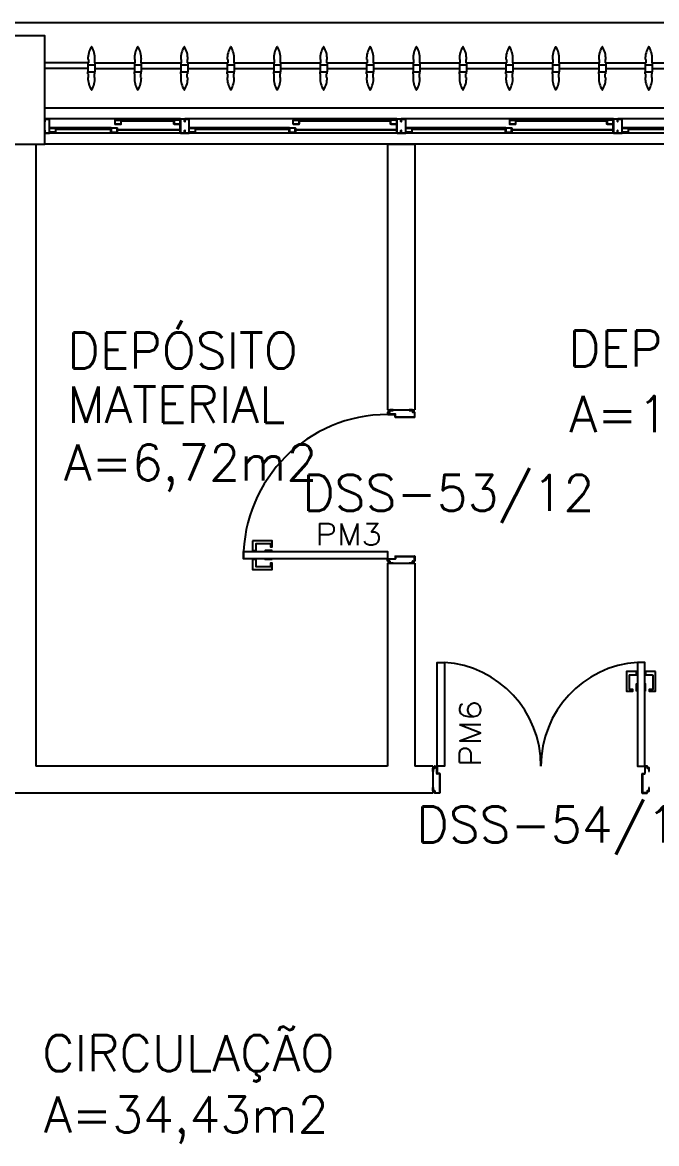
# Model space of a CAD drawing. Header units: millimetres. Extents: x 2046 to 2564, y 885 to 1120.
# Drawn here: x 2350.79 to 2354.3, y 959.76 to 965.98 of the extents above; entities that cross this region are included whole.
import ezdxf

# ---------------------------------------------------------------- set-up
doc = ezdxf.new("R2010")
doc.units = ezdxf.units.MM
doc.header["$LTSCALE"] = 10
for name, color, linetype in [('AR-ALV', 2, 'Continuous'), ('AR-BRISES', 2, 'Continuous'), ('AR-CALÇADA', 1, 'Continuous'), ('AR-ESQ', 1, 'Continuous'), ('AR-ESTC', 3, 'Continuous'), ('AR-PEITORIL', 1, 'Continuous'), ('AR-PORTA', 1, 'Continuous'), ('BR-PAINEL', 1, 'Continuous'), ('BR-SUPORTE', 1, 'Continuous'), ('DT-ESQ-CHAPA DOBRADA-V', 2, 'Continuous'), ('DT-ESQ-PERFIL CADEIRA-C', 2, 'Continuous'), ('DT-ESQ-PERFIL CADEIRA-V', 1, 'Continuous'), ('DT-ESQ-PERFIL U-C', 2, 'Continuous'), ('DT-ESQ-PERFIL U-V', 1, 'Continuous'), ('DT-ESQ-VIDRO-C', 2, 'Continuous'), ('DT-TXTMOD', 1, 'Continuous'), ('ENDEREÇO', 2, 'Continuous'), ('maçaneta', 1, 'Continuous'), ('mov', 1, 'Continuous'), ('PM-PERFIL U-C', 2, 'Continuous'), ('PM-TXT', 2, 'Continuous'), ('pm1', 2, 'Continuous'), ('TEXTO', 2, 'Continuous'), ('Área', 2, 'Continuous')]:
    doc.layers.add(name, color=color, linetype=linetype)
doc.styles.add('S10', font='simplex.shx', dxfattribs={"height": 0.1})
doc.styles.add('S12', font='simplex.shx', dxfattribs={"width": 1.1, "height": 0.12})
doc.styles.add('UNB-100', font='simplex.shx', dxfattribs={"height": 0.2})
doc.styles.add('UNB1-100', font='simplex.shx', dxfattribs={"height": 0.2})

# ---------------------------------------------------------------- blocks, each defined once
blk = doc.blocks.new('EF40-P')
at = {"layer": 'DT-ESQ-CHAPA DOBRADA-V', "ltscale": 0.1}
for p, q in [((2, -0.077), (2.5615, -0.077)), ((2, -0.08), (2.5615, -0.08)), ((3.2, -0.077), (3.7615, -0.077)), ((3.2, -0.08), (3.7615, -0.08)), ((4.4, -0.077), (4.749, -0.077)), ((4.4, -0.08), (4.749, -0.08))]:
    blk.add_line(p, q, dxfattribs=at)
at = {"layer": 'DT-ESQ-PERFIL CADEIRA-C', "ltscale": 0.1}
for p, q in [((1.95, -0.0885), (1.9015, -0.0885)), ((2.5635, -0.0885), (2.61, -0.0885)), ((3.15, -0.0885), (3.1015, -0.0885)), ((3.7635, -0.0885), (3.81, -0.0885)), ((4.35, -0.0885), (4.3015, -0.0885)), ((4.751, -0.0885), (4.7975, -0.0885)), ((5.125, -0.0885), (5.0765, -0.0885)), ((2, -0.1335), (2.0485, -0.1335)), ((2.573, -0.1335), (2.5265, -0.1335)), ((3.2, -0.1335), (3.2485, -0.1335)), ((3.773, -0.1335), (3.7265, -0.1335)), ((4.4, -0.1335), (4.4485, -0.1335)), ((4.7605, -0.1335), (4.714, -0.1335))]:
    blk.add_line(p, q, dxfattribs=at)
for points in [[(1.9015, -0.09), (1.95, -0.09), (1.95, -0.0885), (1.915, -0.0885, 0.198912), (1.9161, -0.0881, 0.198913), (1.9165, -0.087), (1.9165, -0.067, -0.414214), (1.917, -0.0665), (1.95, -0.0665), (1.95, -0.065), (1.9165, -0.065, 0.414214), (1.915, -0.0665), (1.915, -0.0785), (1.915, -0.08), (1.915, -0.087), (1.9015, -0.087, 1)], [(2.0485, -0.135), (2, -0.135), (2, -0.1335), (2.035, -0.1335, -0.198912), (2.0339, -0.1331, -0.198913), (2.0335, -0.132), (2.0335, -0.112, 0.414214), (2.033, -0.1115), (2, -0.1115), (2, -0.11), (2.0335, -0.11, -0.414214), (2.035, -0.1115), (2.035, -0.1235), (2.035, -0.125), (2.035, -0.132), (2.0485, -0.132, -1)], [(2.5265, -0.132, 1), (2.5265, -0.135), (2.573, -0.135, 0.414214), (2.575, -0.133), (2.575, -0.112, 0.414214), (2.573, -0.11), (2.5415, -0.11, 0.414214), (2.54, -0.1115), (2.54, -0.132)], [(2.54, -0.1335, 0.198913), (2.5411, -0.1331, 0.198913), (2.5415, -0.132), (2.5415, -0.112, -0.414214), (2.542, -0.1115), (2.573, -0.1115, -0.414214), (2.5735, -0.112), (2.5735, -0.133, -0.414214), (2.573, -0.1335)], [(2.61, -0.087, -1), (2.61, -0.09), (2.5635, -0.09, -0.414214), (2.5615, -0.088), (2.5615, -0.067, -0.414214), (2.5635, -0.065), (2.595, -0.065, -0.414214), (2.5965, -0.0665), (2.5965, -0.087)], [(2.5965, -0.0885, -0.198913), (2.5954, -0.0881, -0.198913), (2.595, -0.087), (2.595, -0.067, 0.414214), (2.5945, -0.0665), (2.5635, -0.0665, 0.414214), (2.563, -0.067), (2.563, -0.088, 0.414214), (2.5635, -0.0885)], [(3.1015, -0.09), (3.15, -0.09), (3.15, -0.0885), (3.115, -0.0885, 0.198912), (3.1161, -0.0881, 0.198913), (3.1165, -0.087), (3.1165, -0.067, -0.414214), (3.117, -0.0665), (3.15, -0.0665), (3.15, -0.065), (3.1165, -0.065, 0.414214), (3.115, -0.0665), (3.115, -0.0785), (3.115, -0.08), (3.115, -0.087), (3.1015, -0.087, 1)], [(3.2485, -0.135), (3.2, -0.135), (3.2, -0.1335), (3.235, -0.1335, -0.198912), (3.2339, -0.1331, -0.198913), (3.2335, -0.132), (3.2335, -0.112, 0.414214), (3.233, -0.1115), (3.2, -0.1115), (3.2, -0.11), (3.2335, -0.11, -0.414214), (3.235, -0.1115), (3.235, -0.1235), (3.235, -0.125), (3.235, -0.132), (3.2485, -0.132, -1)], [(3.7265, -0.132, 1), (3.7265, -0.135), (3.773, -0.135, 0.414214), (3.775, -0.133), (3.775, -0.112, 0.414214), (3.773, -0.11), (3.7415, -0.11, 0.414214), (3.74, -0.1115), (3.74, -0.132)], [(3.74, -0.1335, 0.198913), (3.7411, -0.1331, 0.198913), (3.7415, -0.132), (3.7415, -0.112, -0.414214), (3.742, -0.1115), (3.773, -0.1115, -0.414214), (3.7735, -0.112), (3.7735, -0.133, -0.414214), (3.773, -0.1335)], [(3.81, -0.087, -1), (3.81, -0.09), (3.7635, -0.09, -0.414214), (3.7615, -0.088), (3.7615, -0.067, -0.414214), (3.7635, -0.065), (3.795, -0.065, -0.414214), (3.7965, -0.0665), (3.7965, -0.087)], [(3.7965, -0.0885, -0.198913), (3.7954, -0.0881, -0.198913), (3.795, -0.087), (3.795, -0.067, 0.414214), (3.7945, -0.0665), (3.7635, -0.0665, 0.414214), (3.763, -0.067), (3.763, -0.088, 0.414214), (3.7635, -0.0885)], [(4.3015, -0.09), (4.35, -0.09), (4.35, -0.0885), (4.315, -0.0885, 0.198912), (4.3161, -0.0881, 0.198913), (4.3165, -0.087), (4.3165, -0.067, -0.414214), (4.317, -0.0665), (4.35, -0.0665), (4.35, -0.065), (4.3165, -0.065, 0.414214), (4.315, -0.0665), (4.315, -0.0785), (4.315, -0.08), (4.315, -0.087), (4.3015, -0.087, 1)], [(4.4485, -0.135), (4.4, -0.135), (4.4, -0.1335), (4.435, -0.1335, -0.198912), (4.4339, -0.1331, -0.198913), (4.4335, -0.132), (4.4335, -0.112, 0.414214), (4.433, -0.1115), (4.4, -0.1115), (4.4, -0.11), (4.4335, -0.11, -0.414214), (4.435, -0.1115), (4.435, -0.1235), (4.435, -0.125), (4.435, -0.132), (4.4485, -0.132, -1)], [(4.714, -0.132, 1), (4.714, -0.135), (4.7605, -0.135, 0.414214), (4.7625, -0.133), (4.7625, -0.112, 0.414214), (4.7605, -0.11), (4.729, -0.11, 0.414214), (4.7275, -0.1115), (4.7275, -0.132)], [(4.7275, -0.1335, 0.198913), (4.7286, -0.1331, 0.198913), (4.729, -0.132), (4.729, -0.112, -0.414214), (4.7295, -0.1115), (4.7605, -0.1115, -0.414214), (4.761, -0.112), (4.761, -0.133, -0.414214), (4.7605, -0.1335)], [(4.7975, -0.087, -1), (4.7975, -0.09), (4.751, -0.09, -0.414214), (4.749, -0.088), (4.749, -0.067, -0.414214), (4.751, -0.065), (4.7825, -0.065, -0.414214), (4.784, -0.0665), (4.784, -0.087)], [(4.784, -0.0885, -0.198913), (4.7829, -0.0881, -0.198913), (4.7825, -0.087), (4.7825, -0.067, 0.414214), (4.782, -0.0665), (4.751, -0.0665, 0.414214), (4.7505, -0.067), (4.7505, -0.088, 0.414214), (4.751, -0.0885)], [(5.0765, -0.09), (5.125, -0.09), (5.125, -0.0885), (5.09, -0.0885, 0.198912), (5.0911, -0.0881, 0.198913), (5.0915, -0.087), (5.0915, -0.067, -0.414214), (5.092, -0.0665), (5.125, -0.0665), (5.125, -0.065), (5.0915, -0.065, 0.414214), (5.09, -0.0665), (5.09, -0.0785), (5.09, -0.08), (5.09, -0.087), (5.0765, -0.087, 1)]]:
    blk.add_lwpolyline(points, format="xyb", close=True, dxfattribs=at)
at = {"layer": 'DT-ESQ-PERFIL CADEIRA-V', "ltscale": 0.1}
for p, q in [((1.395, -0.09), (1.9015, -0.09)), ((2.595, -0.09), (3.1015, -0.09)), ((3.795, -0.09), (4.3015, -0.09)), ((4.7825, -0.09), (5.0765, -0.09)), ((2.0485, -0.135), (2.5265, -0.135)), ((3.2485, -0.135), (3.7265, -0.135)), ((4.4485, -0.135), (4.714, -0.135))]:
    blk.add_line(p, q, dxfattribs=at)
at = {"layer": 'DT-ESQ-PERFIL U-C', "ltscale": 0.1}
for points in [[(1.975, -0.0615, 0.414214), (1.9735, -0.06), (1.9515, -0.06, 0.414214), (1.95, -0.0615), (1.95, -0.1385, 0.414214), (1.9515, -0.14), (1.9735, -0.14, 0.414214), (1.975, -0.1385), (1.975, -0.125), (1.9735, -0.125), (1.9735, -0.138, -0.414214), (1.973, -0.1385), (1.952, -0.1385, -0.414214), (1.9515, -0.138), (1.9515, -0.062, -0.414214), (1.952, -0.0615), (1.973, -0.0615, -0.414214), (1.9735, -0.062), (1.9735, -0.075), (1.975, -0.075)], [(1.975, -0.0615, -0.414214), (1.9765, -0.06), (1.9985, -0.06, -0.414214), (2, -0.0615), (2, -0.1385, -0.414214), (1.9985, -0.14), (1.9765, -0.14, -0.414214), (1.975, -0.1385), (1.975, -0.125), (1.9765, -0.125), (1.9765, -0.138, 0.414214), (1.977, -0.1385), (1.998, -0.1385, 0.414214), (1.9985, -0.138), (1.9985, -0.062, 0.414214), (1.998, -0.0615), (1.977, -0.0615, 0.414214), (1.9765, -0.062), (1.9765, -0.075), (1.975, -0.075)], [(3.175, -0.0615, 0.414214), (3.1735, -0.06), (3.1515, -0.06, 0.414214), (3.15, -0.0615), (3.15, -0.1385, 0.414214), (3.1515, -0.14), (3.1735, -0.14, 0.414214), (3.175, -0.1385), (3.175, -0.125), (3.1735, -0.125), (3.1735, -0.138, -0.414214), (3.173, -0.1385), (3.152, -0.1385, -0.414214), (3.1515, -0.138), (3.1515, -0.062, -0.414214), (3.152, -0.0615), (3.173, -0.0615, -0.414214), (3.1735, -0.062), (3.1735, -0.075), (3.175, -0.075)], [(3.175, -0.0615, -0.414214), (3.1765, -0.06), (3.1985, -0.06, -0.414214), (3.2, -0.0615), (3.2, -0.1385, -0.414214), (3.1985, -0.14), (3.1765, -0.14, -0.414214), (3.175, -0.1385), (3.175, -0.125), (3.1765, -0.125), (3.1765, -0.138, 0.414214), (3.177, -0.1385), (3.198, -0.1385, 0.414214), (3.1985, -0.138), (3.1985, -0.062, 0.414214), (3.198, -0.0615), (3.177, -0.0615, 0.414214), (3.1765, -0.062), (3.1765, -0.075), (3.175, -0.075)], [(4.375, -0.0615, 0.414214), (4.3735, -0.06), (4.3515, -0.06, 0.414214), (4.35, -0.0615), (4.35, -0.1385, 0.414214), (4.3515, -0.14), (4.3735, -0.14, 0.414214), (4.375, -0.1385), (4.375, -0.125), (4.3735, -0.125), (4.3735, -0.138, -0.414214), (4.373, -0.1385), (4.352, -0.1385, -0.414214), (4.3515, -0.138), (4.3515, -0.062, -0.414214), (4.352, -0.0615), (4.373, -0.0615, -0.414214), (4.3735, -0.062), (4.3735, -0.075), (4.375, -0.075)], [(4.375, -0.0615, -0.414214), (4.3765, -0.06), (4.3985, -0.06, -0.414214), (4.4, -0.0615), (4.4, -0.1385, -0.414214), (4.3985, -0.14), (4.3765, -0.14, -0.414214), (4.375, -0.1385), (4.375, -0.125), (4.3765, -0.125), (4.3765, -0.138, 0.414214), (4.377, -0.1385), (4.398, -0.1385, 0.414214), (4.3985, -0.138), (4.3985, -0.062, 0.414214), (4.398, -0.0615), (4.377, -0.0615, 0.414214), (4.3765, -0.062), (4.3765, -0.075), (4.375, -0.075)], [(5.15, -0.0615, 0.414214), (5.1485, -0.06), (5.1265, -0.06, 0.414214), (5.125, -0.0615), (5.125, -0.1385, 0.414214), (5.1265, -0.14), (5.1485, -0.14, 0.414214), (5.15, -0.1385), (5.15, -0.125), (5.1485, -0.125), (5.1485, -0.138, -0.414214), (5.148, -0.1385), (5.127, -0.1385, -0.414214), (5.1265, -0.138), (5.1265, -0.062, -0.414214), (5.127, -0.0615), (5.148, -0.0615, -0.414214), (5.1485, -0.062), (5.1485, -0.075), (5.15, -0.075)]]:
    blk.add_lwpolyline(points, format="xyb", close=True, dxfattribs=at)
at = {"layer": 'DT-ESQ-PERFIL U-V', "ltscale": 0.1}
for p, q in [((0.7985, -0.06), (1.9515, -0.06)), ((1.9985, -0.06), (3.1515, -0.06)), ((3.1985, -0.06), (4.3515, -0.06)), ((4.3985, -0.06), (5.1265, -0.06)), ((0.7985, -0.14), (1.9515, -0.14)), ((1.9985, -0.14), (3.1515, -0.14)), ((3.1985, -0.14), (4.3515, -0.14)), ((4.3985, -0.14), (5.1265, -0.14))]:
    blk.add_line(p, q, dxfattribs=at)
at = {"layer": 'DT-ESQ-VIDRO-C', "ltscale": 0.1}
for points in [[(1.9125, -0.085), (1.9125, -0.082), (1.399, -0.082), (1.399, -0.085)], [(3.1125, -0.085), (3.1125, -0.082), (2.599, -0.082), (2.599, -0.085)], [(4.3125, -0.085), (4.3125, -0.082), (3.799, -0.082), (3.799, -0.085)], [(5.0875, -0.085), (5.0875, -0.082), (4.7865, -0.082), (4.7865, -0.085)], [(2.038, -0.13), (2.038, -0.127), (2.537, -0.127), (2.537, -0.13)], [(3.238, -0.13), (3.238, -0.127), (3.737, -0.127), (3.737, -0.13)], [(4.438, -0.13), (4.438, -0.127), (4.7245, -0.127), (4.7245, -0.13)]]:
    blk.add_lwpolyline(points, close=True, dxfattribs=at)
at = {"layer": 'DT-TXTMOD', "ltscale": 0.1, "style": 'S10', "flags": 3}
for tag, p in [('M01', (0.025, -0.28)), ('M02', (0.3253, -0.28)), ('M03', (0.627, -0.28)), ('M04', (0.9288, -0.28)), ('M05', (1.2306, -0.28)), ('M06', (1.5323, -0.28)), ('M07', (1.8341, -0.28)), ('M08', (2.1359, -0.28)), ('M09', (2.4376, -0.28)), ('M10', (2.7394, -0.28)), ('M11', (3.0412, -0.28)), ('M12', (3.3429, -0.28)), ('M13', (3.6447, -0.28)), ('M14', (3.9464, -0.28)), ('M15', (4.2482, -0.28)), ('M16', (4.55, -0.28)), ('M17', (4.8517, -0.28))]:
    blk.add_attdef(tag, p, '', height=0.1, dxfattribs=at)
blk = doc.blocks.new('BR-MODULO8')
at = {"layer": 'BR-PAINEL'}
for p, q in [((-4.9117, 0.27), (-4.9092, 0.27)), ((-4.9117, 0.25), (-4.9117, 0.24)), ((-4.9117, 0.25), (-4.9092, 0.25)), ((-4.9092, 0.27), (-4.9092, 0.25)), ((-4.8758, 0.27), (-4.8758, 0.25)), ((-4.8733, 0.27), (-4.8758, 0.27)), ((-4.8733, 0.25), (-4.8758, 0.25)), ((-4.8733, 0.25), (-4.8733, 0.24)), ((-4.6542, 0.27), (-4.6517, 0.27)), ((-4.6542, 0.25), (-4.6542, 0.24)), ((-4.6542, 0.25), (-4.6517, 0.25)), ((-4.6517, 0.27), (-4.6517, 0.25)), ((-4.6183, 0.27), (-4.6183, 0.25)), ((-4.6158, 0.27), (-4.6183, 0.27)), ((-4.6158, 0.25), (-4.6183, 0.25)), ((-4.6158, 0.25), (-4.6158, 0.24)), ((-4.3967, 0.27), (-4.3942, 0.27)), ((-4.3967, 0.25), (-4.3967, 0.24)), ((-4.3967, 0.25), (-4.3942, 0.25)), ((-4.3942, 0.27), (-4.3942, 0.25)), ((-4.3608, 0.27), (-4.3608, 0.25)), ((-4.3583, 0.27), (-4.3608, 0.27)), ((-4.3583, 0.25), (-4.3608, 0.25)), ((-4.3583, 0.25), (-4.3583, 0.24)), ((-4.1392, 0.27), (-4.1367, 0.27)), ((-4.1392, 0.25), (-4.1392, 0.24)), ((-4.1392, 0.25), (-4.1367, 0.25)), ((-4.1367, 0.27), (-4.1367, 0.25)), ((-4.1033, 0.27), (-4.1033, 0.25)), ((-4.1008, 0.27), (-4.1033, 0.27)), ((-4.1008, 0.25), (-4.1033, 0.25)), ((-4.1008, 0.25), (-4.1008, 0.24)), ((-3.8817, 0.27), (-3.8792, 0.27)), ((-3.8817, 0.25), (-3.8817, 0.24)), ((-3.8817, 0.25), (-3.8792, 0.25)), ((-3.8792, 0.27), (-3.8792, 0.25)), ((-3.8458, 0.27), (-3.8458, 0.25)), ((-3.8433, 0.27), (-3.8458, 0.27)), ((-3.8433, 0.25), (-3.8458, 0.25)), ((-3.8433, 0.25), (-3.8433, 0.24)), ((-3.6242, 0.27), (-3.6217, 0.27)), ((-3.6242, 0.25), (-3.6242, 0.24)), ((-3.6242, 0.25), (-3.6217, 0.25)), ((-3.6217, 0.27), (-3.6217, 0.25)), ((-3.5883, 0.27), (-3.5883, 0.25)), ((-3.5858, 0.27), (-3.5883, 0.27)), ((-3.5858, 0.25), (-3.5883, 0.25)), ((-3.5858, 0.25), (-3.5858, 0.24)), ((-3.3667, 0.27), (-3.3642, 0.27)), ((-3.3667, 0.25), (-3.3667, 0.24)), ((-3.3667, 0.25), (-3.3642, 0.25)), ((-3.3642, 0.27), (-3.3642, 0.25)), ((-3.3308, 0.27), (-3.3308, 0.25)), ((-3.3283, 0.27), (-3.3308, 0.27)), ((-3.3283, 0.25), (-3.3308, 0.25)), ((-3.3283, 0.25), (-3.3283, 0.24)), ((-3.1092, 0.27), (-3.1067, 0.27)), ((-3.1092, 0.25), (-3.1092, 0.24)), ((-3.1092, 0.25), (-3.1067, 0.25)), ((-3.1067, 0.27), (-3.1067, 0.25)), ((-3.0733, 0.27), (-3.0733, 0.25)), ((-3.0708, 0.27), (-3.0733, 0.27)), ((-3.0708, 0.25), (-3.0733, 0.25)), ((-3.0708, 0.25), (-3.0708, 0.24)), ((-2.8517, 0.27), (-2.8492, 0.27)), ((-2.8517, 0.25), (-2.8517, 0.24)), ((-2.8517, 0.25), (-2.8492, 0.25)), ((-2.8492, 0.27), (-2.8492, 0.25)), ((-2.8158, 0.27), (-2.8158, 0.25)), ((-2.8133, 0.27), (-2.8158, 0.27)), ((-2.8133, 0.25), (-2.8158, 0.25)), ((-2.8133, 0.25), (-2.8133, 0.24)), ((-2.5942, 0.27), (-2.5917, 0.27)), ((-2.5942, 0.25), (-2.5942, 0.24)), ((-2.5942, 0.25), (-2.5917, 0.25)), ((-2.5917, 0.27), (-2.5917, 0.25)), ((-2.5583, 0.27), (-2.5583, 0.25)), ((-2.5558, 0.27), (-2.5583, 0.27)), ((-2.5558, 0.25), (-2.5583, 0.25)), ((-2.5558, 0.25), (-2.5558, 0.24)), ((-2.3367, 0.27), (-2.3342, 0.27)), ((-2.3367, 0.25), (-2.3367, 0.24)), ((-2.3367, 0.25), (-2.3342, 0.25)), ((-2.3342, 0.27), (-2.3342, 0.25)), ((-2.3008, 0.27), (-2.3008, 0.25)), ((-2.2983, 0.27), (-2.3008, 0.27)), ((-2.2983, 0.25), (-2.3008, 0.25)), ((-2.2983, 0.25), (-2.2983, 0.24)), ((-2.0792, 0.27), (-2.0767, 0.27)), ((-2.0792, 0.25), (-2.0792, 0.24)), ((-2.0792, 0.25), (-2.0767, 0.25)), ((-2.0767, 0.27), (-2.0767, 0.25)), ((-2.0433, 0.27), (-2.0433, 0.25)), ((-2.0408, 0.27), (-2.0433, 0.27)), ((-2.0408, 0.25), (-2.0433, 0.25)), ((-2.0408, 0.25), (-2.0408, 0.24)), ((-1.8217, 0.27), (-1.8192, 0.27)), ((-1.8217, 0.25), (-1.8217, 0.24)), ((-1.8217, 0.25), (-1.8192, 0.25)), ((-1.8192, 0.27), (-1.8192, 0.25)), ((-1.7858, 0.27), (-1.7858, 0.25)), ((-1.7833, 0.27), (-1.7858, 0.27)), ((-1.7833, 0.25), (-1.7858, 0.25)), ((-1.7833, 0.25), (-1.7833, 0.24)), ((-4.9117, 0.24), (-4.8733, 0.24)), ((-4.9117, 0.24), (-4.9117, 0.2)), ((-4.9117, 0.2), (-4.8733, 0.2)), ((-4.9117, 0.19), (-4.9117, 0.2)), ((-4.9117, 0.19), (-4.9092, 0.19)), ((-4.9092, 0.17), (-4.9092, 0.19)), ((-4.8733, 0.19), (-4.8758, 0.19)), ((-4.8758, 0.17), (-4.8758, 0.19)), ((-4.8733, 0.24), (-4.8733, 0.2)), ((-4.8733, 0.19), (-4.8733, 0.2)), ((-4.6542, 0.24), (-4.6158, 0.24)), ((-4.6542, 0.24), (-4.6542, 0.2)), ((-4.6542, 0.2), (-4.6158, 0.2)), ((-4.6542, 0.19), (-4.6542, 0.2)), ((-4.6542, 0.19), (-4.6517, 0.19)), ((-4.6517, 0.17), (-4.6517, 0.19)), ((-4.6158, 0.19), (-4.6183, 0.19)), ((-4.6183, 0.17), (-4.6183, 0.19)), ((-4.6158, 0.24), (-4.6158, 0.2)), ((-4.6158, 0.19), (-4.6158, 0.2)), ((-4.3967, 0.24), (-4.3583, 0.24)), ((-4.3967, 0.24), (-4.3967, 0.2)), ((-4.3967, 0.2), (-4.3583, 0.2)), ((-4.3967, 0.19), (-4.3967, 0.2)), ((-4.3967, 0.19), (-4.3942, 0.19)), ((-4.3942, 0.17), (-4.3942, 0.19)), ((-4.3583, 0.19), (-4.3608, 0.19)), ((-4.3608, 0.17), (-4.3608, 0.19)), ((-4.3583, 0.24), (-4.3583, 0.2)), ((-4.3583, 0.19), (-4.3583, 0.2)), ((-4.1392, 0.24), (-4.1008, 0.24)), ((-4.1392, 0.24), (-4.1392, 0.2)), ((-4.1392, 0.2), (-4.1008, 0.2)), ((-4.1392, 0.19), (-4.1392, 0.2)), ((-4.1392, 0.19), (-4.1367, 0.19)), ((-4.1367, 0.17), (-4.1367, 0.19)), ((-4.1008, 0.19), (-4.1033, 0.19)), ((-4.1033, 0.17), (-4.1033, 0.19)), ((-4.1008, 0.24), (-4.1008, 0.2)), ((-4.1008, 0.19), (-4.1008, 0.2)), ((-3.8817, 0.24), (-3.8433, 0.24)), ((-3.8817, 0.24), (-3.8817, 0.2)), ((-3.8817, 0.2), (-3.8433, 0.2)), ((-3.8817, 0.19), (-3.8817, 0.2)), ((-3.8817, 0.19), (-3.8792, 0.19)), ((-3.8792, 0.17), (-3.8792, 0.19)), ((-3.8433, 0.19), (-3.8458, 0.19)), ((-3.8458, 0.17), (-3.8458, 0.19)), ((-3.8433, 0.24), (-3.8433, 0.2)), ((-3.8433, 0.19), (-3.8433, 0.2)), ((-3.6242, 0.24), (-3.5858, 0.24)), ((-3.6242, 0.24), (-3.6242, 0.2)), ((-3.6242, 0.2), (-3.5858, 0.2)), ((-3.6242, 0.19), (-3.6242, 0.2)), ((-3.6242, 0.19), (-3.6217, 0.19)), ((-3.6217, 0.17), (-3.6217, 0.19)), ((-3.5858, 0.19), (-3.5883, 0.19)), ((-3.5883, 0.17), (-3.5883, 0.19)), ((-3.5858, 0.24), (-3.5858, 0.2)), ((-3.5858, 0.19), (-3.5858, 0.2)), ((-3.3667, 0.24), (-3.3283, 0.24)), ((-3.3667, 0.24), (-3.3667, 0.2)), ((-3.3667, 0.2), (-3.3283, 0.2)), ((-3.3667, 0.19), (-3.3667, 0.2)), ((-3.3667, 0.19), (-3.3642, 0.19)), ((-3.3642, 0.17), (-3.3642, 0.19)), ((-3.3283, 0.19), (-3.3308, 0.19)), ((-3.3308, 0.17), (-3.3308, 0.19)), ((-3.3283, 0.24), (-3.3283, 0.2)), ((-3.3283, 0.19), (-3.3283, 0.2)), ((-3.1092, 0.24), (-3.0708, 0.24)), ((-3.1092, 0.24), (-3.1092, 0.2)), ((-3.1092, 0.2), (-3.0708, 0.2)), ((-3.1092, 0.19), (-3.1092, 0.2)), ((-3.1092, 0.19), (-3.1067, 0.19)), ((-3.1067, 0.17), (-3.1067, 0.19)), ((-3.0708, 0.19), (-3.0733, 0.19)), ((-3.0733, 0.17), (-3.0733, 0.19)), ((-3.0708, 0.24), (-3.0708, 0.2)), ((-3.0708, 0.19), (-3.0708, 0.2)), ((-2.8517, 0.24), (-2.8133, 0.24)), ((-2.8517, 0.24), (-2.8517, 0.2)), ((-2.8517, 0.2), (-2.8133, 0.2)), ((-2.8517, 0.19), (-2.8517, 0.2)), ((-2.8517, 0.19), (-2.8492, 0.19)), ((-2.8492, 0.17), (-2.8492, 0.19)), ((-2.8133, 0.19), (-2.8158, 0.19)), ((-2.8158, 0.17), (-2.8158, 0.19)), ((-2.8133, 0.24), (-2.8133, 0.2)), ((-2.8133, 0.19), (-2.8133, 0.2)), ((-2.5942, 0.24), (-2.5558, 0.24)), ((-2.5942, 0.24), (-2.5942, 0.2)), ((-2.5942, 0.2), (-2.5558, 0.2)), ((-2.5942, 0.19), (-2.5942, 0.2)), ((-2.5942, 0.19), (-2.5917, 0.19)), ((-2.5917, 0.17), (-2.5917, 0.19)), ((-2.5558, 0.19), (-2.5583, 0.19)), ((-2.5583, 0.17), (-2.5583, 0.19)), ((-2.5558, 0.24), (-2.5558, 0.2)), ((-2.5558, 0.19), (-2.5558, 0.2)), ((-2.3367, 0.24), (-2.2983, 0.24)), ((-2.3367, 0.24), (-2.3367, 0.2)), ((-2.3367, 0.2), (-2.2983, 0.2)), ((-2.3367, 0.19), (-2.3367, 0.2)), ((-2.3367, 0.19), (-2.3342, 0.19)), ((-2.3342, 0.17), (-2.3342, 0.19)), ((-2.2983, 0.19), (-2.3008, 0.19)), ((-2.3008, 0.17), (-2.3008, 0.19)), ((-2.2983, 0.24), (-2.2983, 0.2)), ((-2.2983, 0.19), (-2.2983, 0.2)), ((-2.0792, 0.24), (-2.0408, 0.24)), ((-2.0792, 0.24), (-2.0792, 0.2)), ((-2.0792, 0.2), (-2.0408, 0.2)), ((-2.0792, 0.19), (-2.0792, 0.2)), ((-2.0792, 0.19), (-2.0767, 0.19)), ((-2.0767, 0.17), (-2.0767, 0.19)), ((-2.0408, 0.19), (-2.0433, 0.19)), ((-2.0433, 0.17), (-2.0433, 0.19)), ((-2.0408, 0.24), (-2.0408, 0.2)), ((-2.0408, 0.19), (-2.0408, 0.2)), ((-1.8217, 0.24), (-1.7833, 0.24)), ((-1.8217, 0.24), (-1.8217, 0.2)), ((-1.8217, 0.2), (-1.7833, 0.2)), ((-1.8217, 0.19), (-1.8217, 0.2)), ((-1.8217, 0.19), (-1.8192, 0.19)), ((-1.8192, 0.17), (-1.8192, 0.19)), ((-1.7833, 0.19), (-1.7858, 0.19)), ((-1.7858, 0.17), (-1.7858, 0.19)), ((-1.7833, 0.24), (-1.7833, 0.2)), ((-1.7833, 0.19), (-1.7833, 0.2)), ((-4.9117, 0.17), (-4.9092, 0.17)), ((-4.8733, 0.17), (-4.8758, 0.17)), ((-4.6542, 0.17), (-4.6517, 0.17)), ((-4.6158, 0.17), (-4.6183, 0.17)), ((-4.3967, 0.17), (-4.3942, 0.17)), ((-4.3583, 0.17), (-4.3608, 0.17)), ((-4.1392, 0.17), (-4.1367, 0.17)), ((-4.1008, 0.17), (-4.1033, 0.17)), ((-3.8817, 0.17), (-3.8792, 0.17)), ((-3.8433, 0.17), (-3.8458, 0.17)), ((-3.6242, 0.17), (-3.6217, 0.17)), ((-3.5858, 0.17), (-3.5883, 0.17)), ((-3.3667, 0.17), (-3.3642, 0.17)), ((-3.3283, 0.17), (-3.3308, 0.17)), ((-3.1092, 0.17), (-3.1067, 0.17)), ((-3.0708, 0.17), (-3.0733, 0.17)), ((-2.8517, 0.17), (-2.8492, 0.17)), ((-2.8133, 0.17), (-2.8158, 0.17)), ((-2.5942, 0.17), (-2.5917, 0.17)), ((-2.5558, 0.17), (-2.5583, 0.17)), ((-2.3367, 0.17), (-2.3342, 0.17)), ((-2.2983, 0.17), (-2.3008, 0.17)), ((-2.0792, 0.17), (-2.0767, 0.17)), ((-2.0408, 0.17), (-2.0433, 0.17)), ((-1.8217, 0.17), (-1.8192, 0.17)), ((-1.7833, 0.17), (-1.7858, 0.17))]:
    blk.add_line(p, q, dxfattribs=at)
for centre, radius, start, end in [((-4.7867, 0.2739), 0.1251, 148.47206, 181.77204), ((-4.8925, 0.3387), 0.001, 37.1012, 142.8988), ((-4.9983, 0.2739), 0.1251, 358.22796, 31.52794), ((-4.5292, 0.2739), 0.1251, 148.47206, 181.77204), ((-4.635, 0.3387), 0.001, 37.1012, 142.8988), ((-4.7408, 0.2739), 0.1251, 358.22796, 31.52794), ((-4.2717, 0.2739), 0.1251, 148.47206, 181.77204), ((-4.3775, 0.3387), 0.001, 37.1012, 142.8988), ((-4.4833, 0.2739), 0.1251, 358.22796, 31.52794), ((-4.0142, 0.2739), 0.1251, 148.47206, 181.77204), ((-4.12, 0.3387), 0.001, 37.1012, 142.8988), ((-4.2258, 0.2739), 0.1251, 358.22796, 31.52794), ((-3.7567, 0.2739), 0.1251, 148.47206, 181.77204), ((-3.8625, 0.3387), 0.001, 37.1012, 142.8988), ((-3.9683, 0.2739), 0.1251, 358.22796, 31.52794), ((-3.4992, 0.2739), 0.1251, 148.47206, 181.77204), ((-3.605, 0.3387), 0.001, 37.1012, 142.8988), ((-3.7108, 0.2739), 0.1251, 358.22796, 31.52794), ((-3.2417, 0.2739), 0.1251, 148.47206, 181.77204), ((-3.3475, 0.3387), 0.001, 37.1012, 142.8988), ((-3.4533, 0.2739), 0.1251, 358.22796, 31.52794), ((-2.9842, 0.2739), 0.1251, 148.47206, 181.77204), ((-3.09, 0.3387), 0.001, 37.1012, 142.8988), ((-3.1958, 0.2739), 0.1251, 358.22796, 31.52794), ((-2.7267, 0.2739), 0.1251, 148.47206, 181.77204), ((-2.8325, 0.3387), 0.001, 37.1012, 142.8988), ((-2.9383, 0.2739), 0.1251, 358.22796, 31.52794), ((-2.4692, 0.2739), 0.1251, 148.47206, 181.77204), ((-2.575, 0.3387), 0.001, 37.1012, 142.8988), ((-2.6808, 0.2739), 0.1251, 358.22796, 31.52794), ((-2.2117, 0.2739), 0.1251, 148.47206, 181.77204), ((-2.3175, 0.3387), 0.001, 37.1012, 142.8988), ((-2.4233, 0.2739), 0.1251, 358.22796, 31.52794), ((-1.9542, 0.2739), 0.1251, 148.47206, 181.77204), ((-2.06, 0.3387), 0.001, 37.1012, 142.8988), ((-2.1658, 0.2739), 0.1251, 358.22796, 31.52794), ((-1.6967, 0.2739), 0.1251, 148.47206, 181.77204), ((-1.8025, 0.3387), 0.001, 37.1012, 142.8988), ((-1.9083, 0.2739), 0.1251, 358.22796, 31.52794), ((-4.7867, 0.1661), 0.1251, 178.22796, 211.52794), ((-4.9983, 0.1661), 0.1251, 328.47206, 1.77204), ((-4.5292, 0.1661), 0.1251, 178.22796, 211.52794), ((-4.7408, 0.1661), 0.1251, 328.47206, 1.77204), ((-4.2717, 0.1661), 0.1251, 178.22796, 211.52794), ((-4.4833, 0.1661), 0.1251, 328.47206, 1.77204), ((-4.0142, 0.1661), 0.1251, 178.22796, 211.52794), ((-4.2258, 0.1661), 0.1251, 328.47206, 1.77204), ((-3.7567, 0.1661), 0.1251, 178.22796, 211.52794), ((-3.9683, 0.1661), 0.1251, 328.47206, 1.77204), ((-3.4992, 0.1661), 0.1251, 178.22796, 211.52794), ((-3.7108, 0.1661), 0.1251, 328.47206, 1.77204), ((-3.2417, 0.1661), 0.1251, 178.22796, 211.52794), ((-3.4533, 0.1661), 0.1251, 328.47206, 1.77204), ((-2.9842, 0.1661), 0.1251, 178.22796, 211.52794), ((-3.1958, 0.1661), 0.1251, 328.47206, 1.77204), ((-2.7267, 0.1661), 0.1251, 178.22796, 211.52794), ((-2.9383, 0.1661), 0.1251, 328.47206, 1.77204), ((-2.4692, 0.1661), 0.1251, 178.22796, 211.52794), ((-2.6808, 0.1661), 0.1251, 328.47206, 1.77204), ((-2.2117, 0.1661), 0.1251, 178.22796, 211.52794), ((-2.4233, 0.1661), 0.1251, 328.47206, 1.77204), ((-1.9542, 0.1661), 0.1251, 178.22796, 211.52794), ((-2.1658, 0.1661), 0.1251, 328.47206, 1.77204), ((-1.6967, 0.1661), 0.1251, 178.22796, 211.52794), ((-1.9083, 0.1661), 0.1251, 328.47206, 1.77204), ((-4.8925, 0.1013), 0.001, 217.1012, 322.8988), ((-4.635, 0.1013), 0.001, 217.1012, 322.8988), ((-4.3775, 0.1013), 0.001, 217.1012, 322.8988), ((-4.12, 0.1013), 0.001, 217.1012, 322.8988), ((-3.8625, 0.1013), 0.001, 217.1012, 322.8988), ((-3.605, 0.1013), 0.001, 217.1012, 322.8988), ((-3.3475, 0.1013), 0.001, 217.1012, 322.8988), ((-3.09, 0.1013), 0.001, 217.1012, 322.8988), ((-2.8325, 0.1013), 0.001, 217.1012, 322.8988), ((-2.575, 0.1013), 0.001, 217.1012, 322.8988), ((-2.3175, 0.1013), 0.001, 217.1012, 322.8988), ((-2.06, 0.1013), 0.001, 217.1012, 322.8988), ((-1.8025, 0.1013), 0.001, 217.1012, 322.8988)]:
    blk.add_arc(centre, radius, start, end, dxfattribs=at)
at = {"layer": 'BR-SUPORTE'}
for p, q in [((-4.9117, 0.25), (-5.15, 0.25)), ((-4.8733, 0.25), (-4.6517, 0.25)), ((-4.6158, 0.25), (-4.3942, 0.25)), ((-4.3583, 0.25), (-4.1367, 0.25)), ((-4.1008, 0.25), (-3.8792, 0.25)), ((-3.8433, 0.25), (-3.6217, 0.25)), ((-3.5858, 0.25), (-3.3642, 0.25)), ((-3.3283, 0.25), (-3.1067, 0.25)), ((-3.0708, 0.25), (-2.8492, 0.25)), ((-2.8133, 0.25), (-2.5917, 0.25)), ((-2.5558, 0.25), (-2.3342, 0.25)), ((-2.2983, 0.25), (-2.0767, 0.25)), ((-2.0408, 0.25), (-1.8192, 0.25)), ((-1.7833, 0.25), (-1.5617, 0.25)), ((-4.9117, 0.22), (-5.15, 0.22)), ((-4.8733, 0.22), (-4.6542, 0.22)), ((-4.6158, 0.22), (-4.3967, 0.22)), ((-4.3583, 0.22), (-4.1392, 0.22)), ((-4.1008, 0.22), (-3.8817, 0.22)), ((-3.8433, 0.22), (-3.6242, 0.22)), ((-3.5858, 0.22), (-3.3667, 0.22)), ((-3.3283, 0.22), (-3.1092, 0.22)), ((-3.0708, 0.22), (-2.8517, 0.22)), ((-2.8133, 0.22), (-2.5942, 0.22)), ((-2.5558, 0.22), (-2.3367, 0.22)), ((-2.2983, 0.22), (-2.0792, 0.22)), ((-2.0408, 0.22), (-1.8217, 0.22)), ((-1.7833, 0.22), (-1.5642, 0.22))]:
    blk.add_line(p, q, dxfattribs=at)
blk = doc.blocks.new('PM3')
at = {"layer": 'maçaneta'}
for points in [[(0.02, 0.825), (-0.035, 0.825), (-0.035, 0.715), (0, 0.715), (0, 0.725), (-0.02, 0.725), (-0.02, 0.8035, -0.414214), (-0.0185, 0.805), (0.02, 0.805)], [(0.125, 0.825), (0.07, 0.825), (0.07, 0.805), (0.1085, 0.805, -0.414214), (0.11, 0.8035), (0.11, 0.725), (0.09, 0.725), (0.09, 0.715), (0.125, 0.715)]]:
    blk.add_lwpolyline(points, format="xyb", close=True, dxfattribs=at)
for points in [[(0.02, 0.715), (0.02, 0.755), (0.025, 0.755), (0.025, 0.715)], [(0.07, 0.715), (0.07, 0.755), (0.065, 0.755), (0.065, 0.715)]]:
    blk.add_lwpolyline(points, close=True, dxfattribs=at)
at = {"layer": 'mov'}
blk.add_arc((0.025, 0.075), 0.8, 0, 90, dxfattribs=at)
at = {"layer": 'PM-PERFIL U-C'}
for p, q in [((0, 0.045), (0, 0.0635)), ((0.0015, 0.065), (0.01, 0.065)), ((0.002, 0.063), (0.002, 0.045)), ((0.0105, 0.063), (0.002, 0.063)), ((0.01, 0.065), (0.01, 0.0735)), ((0.0115, 0.075), (0.0235, 0.075)), ((0.012, 0.073), (0.012, 0.0645)), ((0.023, 0.073), (0.012, 0.073)), ((0.023, 0.0335), (0.023, 0.073)), ((0.025, 0.0735), (0.025, 0.034)), ((0.825, 0.0735), (0.825, 0.034)), ((0.8385, 0.075), (0.8265, 0.075)), ((0.827, 0.073), (0.838, 0.073)), ((0.827, 0.0335), (0.827, 0.073)), ((0.838, 0.073), (0.838, 0.0645)), ((0.8395, 0.063), (0.848, 0.063)), ((0.84, 0.065), (0.84, 0.0735)), ((0.8485, 0.065), (0.84, 0.065)), ((0.848, 0.063), (0.848, 0.045)), ((0.85, 0.045), (0.85, 0.0635)), ((0.002, 0.045), (0, 0.045)), ((0.038, 0.032), (0.0245, 0.032)), ((0.0385, 0.034), (0.025, 0.034)), ((0.038, 0.032), (0.038, -0.073)), ((0.04, 0.0325), (0.04, -0.0735)), ((0.81, 0.0325), (0.81, -0.0735)), ((0.8115, 0.034), (0.825, 0.034)), ((0.812, 0.032), (0.8255, 0.032)), ((0.812, 0.032), (0.812, -0.073)), ((0.848, 0.045), (0.85, 0.045)), ((0, -0.045), (0.002, -0.045)), ((0, -0.0635), (0, -0.045)), ((0.002, -0.045), (0.002, -0.063)), ((0.85, -0.045), (0.848, -0.045)), ((0.848, -0.045), (0.848, -0.063)), ((0.85, -0.0635), (0.85, -0.045)), ((0.01, -0.065), (0.0015, -0.065)), ((0.002, -0.063), (0.0105, -0.063)), ((0.01, -0.0735), (0.01, -0.065)), ((0.0385, -0.075), (0.0115, -0.075)), ((0.012, -0.0645), (0.012, -0.073)), ((0.012, -0.073), (0.038, -0.073)), ((0.8115, -0.075), (0.8385, -0.075)), ((0.838, -0.073), (0.812, -0.073)), ((0.838, -0.0645), (0.838, -0.073)), ((0.848, -0.063), (0.8395, -0.063)), ((0.84, -0.0735), (0.84, -0.065)), ((0.84, -0.065), (0.8485, -0.065))]:
    blk.add_line(p, q, dxfattribs=at)
for centre, start, end in [((0.0015, 0.0635), 90, 180), ((0.0115, 0.0735), 90, 180), ((0.0105, 0.0645), 270, 0), ((0.0235, 0.0735), 360, 90), ((0.8265, 0.0735), 90, 180), ((0.8395, 0.0645), 180, 270), ((0.8385, 0.0735), 0, 90), ((0.8485, 0.0635), 0, 90), ((0.0245, 0.0335), 180, 270), ((0.0385, 0.0325), 0, 90), ((0.8115, 0.0325), 90, 180), ((0.8255, 0.0335), 270, 0), ((0.0015, -0.0635), 180, 270), ((0.0115, -0.0735), 180, 270), ((0.0105, -0.0645), 0, 90), ((0.0385, -0.0735), 269.93864, 0), ((0.8115, -0.0735), 180, 270.06136), ((0.8395, -0.0645), 90, 180), ((0.8385, -0.0735), 270, 0), ((0.8485, -0.0635), 270, 0)]:
    blk.add_arc(centre, 0.0015, start, end, dxfattribs=at)
at = {"layer": 'pm1'}
blk.add_lwpolyline([(0.065, 0.875), (0.065, 0.075), (0.025, 0.075), (0.025, 0.875)], close=True, dxfattribs=at)
at = {"layer": 'PM-TXT', "style": 'S12', "width": 1.1}
blk.add_attdef('PM', (0.214, 0.075), '', height=0.12, rotation=90, dxfattribs=at)
blk = doc.blocks.new('marco-d')
at = {"layer": 'DT-ESQ-PERFIL U-C'}
for p, q in [((-0.0135, 0), (-0.0015, 0)), ((-0.025, -0.03), (-0.025, -0.0115)), ((-0.023, -0.03), (-0.025, -0.03)), ((-0.0235, -0.01), (-0.015, -0.01)), ((-0.0145, -0.012), (-0.023, -0.012)), ((-0.023, -0.012), (-0.023, -0.03)), ((-0.015, -0.01), (-0.015, -0.0015)), ((-0.002, -0.002), (-0.013, -0.002)), ((-0.013, -0.002), (-0.013, -0.0105)), ((-0.002, -0.0415), (-0.002, -0.002)), ((0.013, -0.043), (-0.0005, -0.043)), ((0, -0.0015), (0, -0.041)), ((0.0135, -0.041), (0, -0.041)), ((0.013, -0.043), (0.013, -0.148)), ((0.015, -0.0425), (0.015, -0.1485)), ((-0.025, -0.1385), (-0.025, -0.12)), ((-0.025, -0.12), (-0.023, -0.12)), ((-0.023, -0.12), (-0.023, -0.138)), ((-0.015, -0.14), (-0.0235, -0.14)), ((-0.023, -0.138), (-0.0145, -0.138)), ((-0.015, -0.1485), (-0.015, -0.14)), ((0.0135, -0.15), (-0.0135, -0.15)), ((-0.013, -0.1395), (-0.013, -0.148)), ((-0.013, -0.148), (0.013, -0.148))]:
    blk.add_line(p, q, dxfattribs=at)
for centre, start, end in [((-0.0135, -0.0015), 90, 180), ((-0.0015, -0.0015), 360, 90), ((-0.0235, -0.0115), 90, 180), ((-0.0145, -0.0105), 270, 0), ((-0.0005, -0.0415), 180, 270), ((0.0135, -0.0425), 0, 90), ((-0.0235, -0.1385), 180, 270), ((-0.0135, -0.1485), 180, 270), ((-0.0145, -0.1395), 0, 90), ((0.0135, -0.1485), 269.93864, 0)]:
    blk.add_arc(centre, 0.0015, start, end, dxfattribs=at)
blk = doc.blocks.new('marco-e')
at = {"layer": 'DT-ESQ-PERFIL U-C'}
for p, q in [((-0.015, -0.0425), (-0.015, -0.1485)), ((-0.0135, -0.041), (0, -0.041)), ((-0.013, -0.043), (0.0005, -0.043)), ((-0.013, -0.043), (-0.013, -0.148)), ((0, -0.0015), (0, -0.041)), ((0.0135, 0), (0.0015, 0)), ((0.002, -0.0415), (0.002, -0.002)), ((0.002, -0.002), (0.013, -0.002)), ((0.013, -0.002), (0.013, -0.0105)), ((0.0145, -0.012), (0.023, -0.012)), ((0.015, -0.01), (0.015, -0.0015)), ((0.0235, -0.01), (0.015, -0.01)), ((0.023, -0.012), (0.023, -0.03)), ((0.023, -0.03), (0.025, -0.03)), ((0.025, -0.03), (0.025, -0.0115)), ((0.025, -0.12), (0.023, -0.12)), ((0.023, -0.12), (0.023, -0.138)), ((0.025, -0.1385), (0.025, -0.12)), ((-0.0135, -0.15), (0.0135, -0.15)), ((0.013, -0.148), (-0.013, -0.148)), ((0.013, -0.1395), (0.013, -0.148)), ((0.023, -0.138), (0.0145, -0.138)), ((0.015, -0.14), (0.0235, -0.14)), ((0.015, -0.1485), (0.015, -0.14))]:
    blk.add_line(p, q, dxfattribs=at)
for centre, start, end in [((-0.0135, -0.0425), 90, 180), ((0.0015, -0.0015), 90, 180), ((0.0005, -0.0415), 270, 0), ((0.0145, -0.0105), 180, 270), ((0.0135, -0.0015), 0, 90), ((0.0235, -0.0115), 0, 90), ((-0.0135, -0.1485), 180, 270.06136), ((0.0145, -0.1395), 90, 180), ((0.0135, -0.1485), 270, 0), ((0.0235, -0.1385), 270, 0)]:
    blk.add_arc(centre, 0.0015, start, end, dxfattribs=at)
blk = doc.blocks.new('PM6')
at = {"layer": 'maçaneta'}
for points in [[(1.13, 0.675), (1.075, 0.675), (1.075, 0.565), (1.11, 0.565), (1.11, 0.575), (1.09, 0.575), (1.09, 0.6535, -0.414214), (1.0915, 0.655), (1.13, 0.655)], [(1.235, 0.675), (1.18, 0.675), (1.18, 0.655), (1.2185, 0.655, -0.414214), (1.22, 0.6535), (1.22, 0.575), (1.2, 0.575), (1.2, 0.565), (1.235, 0.565)]]:
    blk.add_lwpolyline(points, format="xyb", close=True, dxfattribs=at)
for points in [[(1.13, 0.565), (1.13, 0.605), (1.135, 0.605), (1.135, 0.565)], [(1.18, 0.565), (1.18, 0.605), (1.175, 0.605), (1.175, 0.565)]]:
    blk.add_lwpolyline(points, close=True, dxfattribs=at)
at = {"layer": 'mov'}
for centre, start, end in [((0.025, 0.1514), 359.86061, 86.01115), ((1.175, 0.1514), 93.98885, 180.13939)]:
    blk.add_arc(centre, 0.575, start, end, dxfattribs=at)
at = {"layer": 'pm1'}
for points in [[(0.025, 0.725), (0.025, 0.725), (0.065, 0.725), (0.065, 0.725)], [(0.065, 0.725), (0.065, 0.15), (0.025, 0.15), (0.025, 0.725)], [(1.135, 0.725), (1.135, 0.15), (1.175, 0.15), (1.175, 0.725)], [(1.175, 0.725), (1.175, 0.725), (1.135, 0.725), (1.135, 0.725)]]:
    blk.add_lwpolyline(points, dxfattribs=at)
for name, p in [('marco-d', (0.025, 0.15)), ('marco-e', (1.175, 0.15))]:
    blk.add_blockref(name, p, dxfattribs=at)
at = {"layer": 'PM-TXT', "style": 'S12', "width": 1.1}
blk.add_attdef('PM', (0.2674, 0.0152), '', height=0.12, rotation=90, dxfattribs=at)

msp = doc.modelspace()

# ---------------------------------------------------------------- linework, layer by layer
at = {"layer": 'AR-ALV'}
for p, q in [((2350.8609, 965.3024), (2350.8609, 961.8524)), ((2352.8109, 965.3024), (2352.8109, 963.8274)), ((2352.8109, 965.3024), (2352.9609, 965.3024)), ((2352.9609, 965.3024), (2352.9609, 963.8274)), ((2352.8109, 963.8274), (2352.9609, 963.8274)), ((2352.8109, 962.9774), (2352.9609, 962.9774)), ((2352.8109, 962.9774), (2352.8109, 961.8524)), ((2352.9609, 962.9774), (2352.9609, 961.8524)), ((2352.8109, 961.8524), (2350.8609, 961.8524)), ((2353.0609, 961.8524), (2352.9609, 961.8524)), ((2353.0609, 961.8524), (2353.0609, 961.7024)), ((2353.0609, 961.7024), (2348.5109, 961.7024))]:
    msp.add_line(p, q, dxfattribs=at)
at = {"layer": 'AR-CALÇADA'}
msp.add_line((2285.6859, 965.9774), (2356.9109, 965.9774), dxfattribs=at)
at = {"layer": 'AR-ESTC'}
msp.add_lwpolyline([(2350.7109, 965.3024), (2350.9109, 965.3024), (2350.9109, 965.9024), (2350.7109, 965.9024)], close=True, dxfattribs=at)
at = {"layer": 'AR-PEITORIL'}
for p, q in [((2356.0609, 965.5024), (2350.9109, 965.5024)), ((2356.0609, 965.3024), (2350.9109, 965.3024))]:
    msp.add_line(p, q, dxfattribs=at)

# ---------------------------------------------------------------- block references
at = {"layer": 'AR-BRISES'}
msp.add_blockref('BR-MODULO8', (2356.0609, 965.5024), dxfattribs=at)
at = {"layer": 'AR-ESQ', "rotation": 180}
msp.add_blockref('EF40-P', (2356.0609, 965.3024), dxfattribs=at)
at = {"layer": 'AR-PORTA'}
ref = msp.add_blockref('PM3', (2352.8859, 962.9774), dxfattribs=dict(at, rotation=90))
ref.add_attrib('PM', 'PM3', (2352.4109, 963.0774), dxfattribs={"layer": 'PM-TXT', "height": 0.12, "rotation": 180, "style": 'S12', "text_generation_flag": 6, "width": 1.1})
ref = msp.add_blockref('PM6', (2353.0609, 961.7024), dxfattribs=at)
ref.add_attrib('PM', 'PM6', (2353.3283, 961.8499), dxfattribs={"layer": 'PM-TXT', "height": 0.12, "rotation": 90, "style": 'S12', "width": 1.1})

# ---------------------------------------------------------------- texts
at = {"layer": 'ENDEREÇO', "style": 'UNB1-100'}
for s, p in [('DSS-53/12', (2352.3371, 963.2675)), ('DSS-54/11', (2352.9695, 961.4284))]:
    msp.add_text(s, height=0.2, dxfattribs=at).set_placement(p)
at = {"layer": 'TEXTO', "style": 'UNB-100'}
for s, p in [('DEPÓSITO', (2353.8116, 964.0686)), ('DEPÓSITO', (2351.0355, 964.057)), ('MATERIAL', (2351.0355, 963.757)), ('CIRCULAÇÃO', (2350.8953, 960.1593))]:
    msp.add_text(s, height=0.2, dxfattribs=at).set_placement(p)
at = {"layer": 'Área', "style": 'UNB-100'}
for s, p in [('A=12,93m2', (2353.8186, 963.7052)), ('A=6,72m2', (2351.0155, 963.4356)), ('A=34,43m2', (2350.9059, 959.8189))]:
    msp.add_text(s, height=0.2, dxfattribs=at).set_placement(p)

doc.saveas('drawing.dxf')
